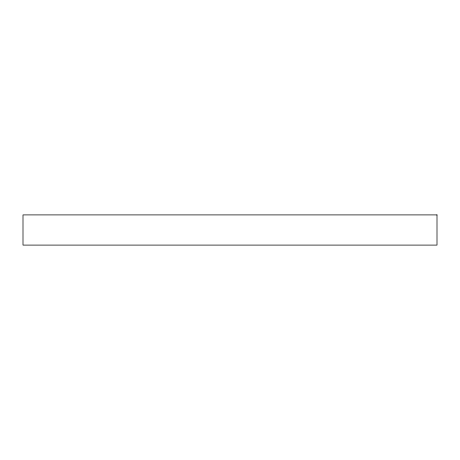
<?xml version="1.0" encoding="UTF-8"?>
<svg xmlns="http://www.w3.org/2000/svg" width="460" height="460" viewBox="0 0 460 460"><rect width="100%" height="100%" fill="white"/><g stroke="black" fill="none" stroke-linecap="round" stroke-linejoin="round"><path stroke-width="0.69" d="M437 214.906L23 214.906L23 245.094L437 245.094L437 214.906"/></g></svg>
